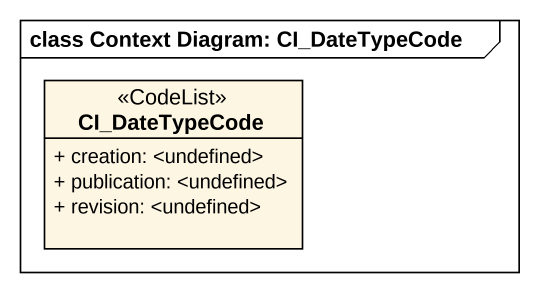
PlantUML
@startuml
mainframe class Context Diagram: CI_DateTypeCode
hide circle
hide empty members
skinparam classAttributeIconSize 0
class CI_DateTypeCode <<CodeList>> {
  + creation: <undefined>
  + publication: <undefined>
  + revision: <undefined>
}
@enduml
